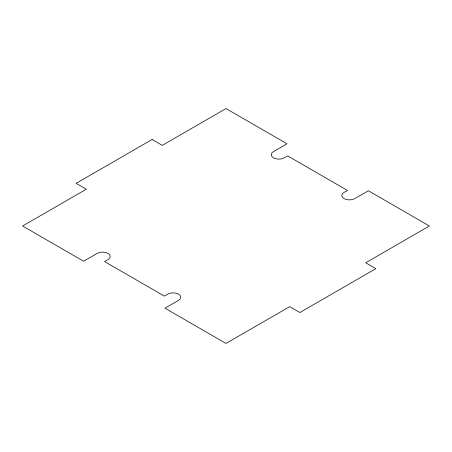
<?xml version="1.0" encoding="UTF-8"?>
<svg xmlns="http://www.w3.org/2000/svg" width="452" height="452" viewBox="0 0 452 452"><rect width="100%" height="100%" fill="white"/><g stroke="black" fill="none" stroke-linecap="round" stroke-linejoin="round"><path stroke-width="0.68" d="M152.121 139.482L76.139 183.342L86.309 189.218L22.6 226L83.62 261.228L97.18 253.402A7.611 4.396 0 0 1 107.943 253.402A7.611 4.396 0 0 1 107.943 259.617L104.553 261.572L164.387 296.116L167.777 294.162A7.611 4.396 0 0 1 178.54 294.162A7.611 4.396 0 0 1 178.54 300.371L164.98 308.202L226 343.43L289.709 306.648L299.879 312.518L375.861 268.657L365.691 262.781L429.4 226L368.38 190.772L354.82 198.597A7.611 4.396 0 0 1 344.057 198.597A7.611 4.396 0 0 1 344.057 192.382L347.447 190.428L287.613 155.883L284.223 157.838A7.611 4.396 0 0 1 273.46 157.838A7.611 4.396 0 0 1 273.46 151.629L287.02 143.798L226 108.57L162.291 145.352L152.121 139.482"/></g></svg>
